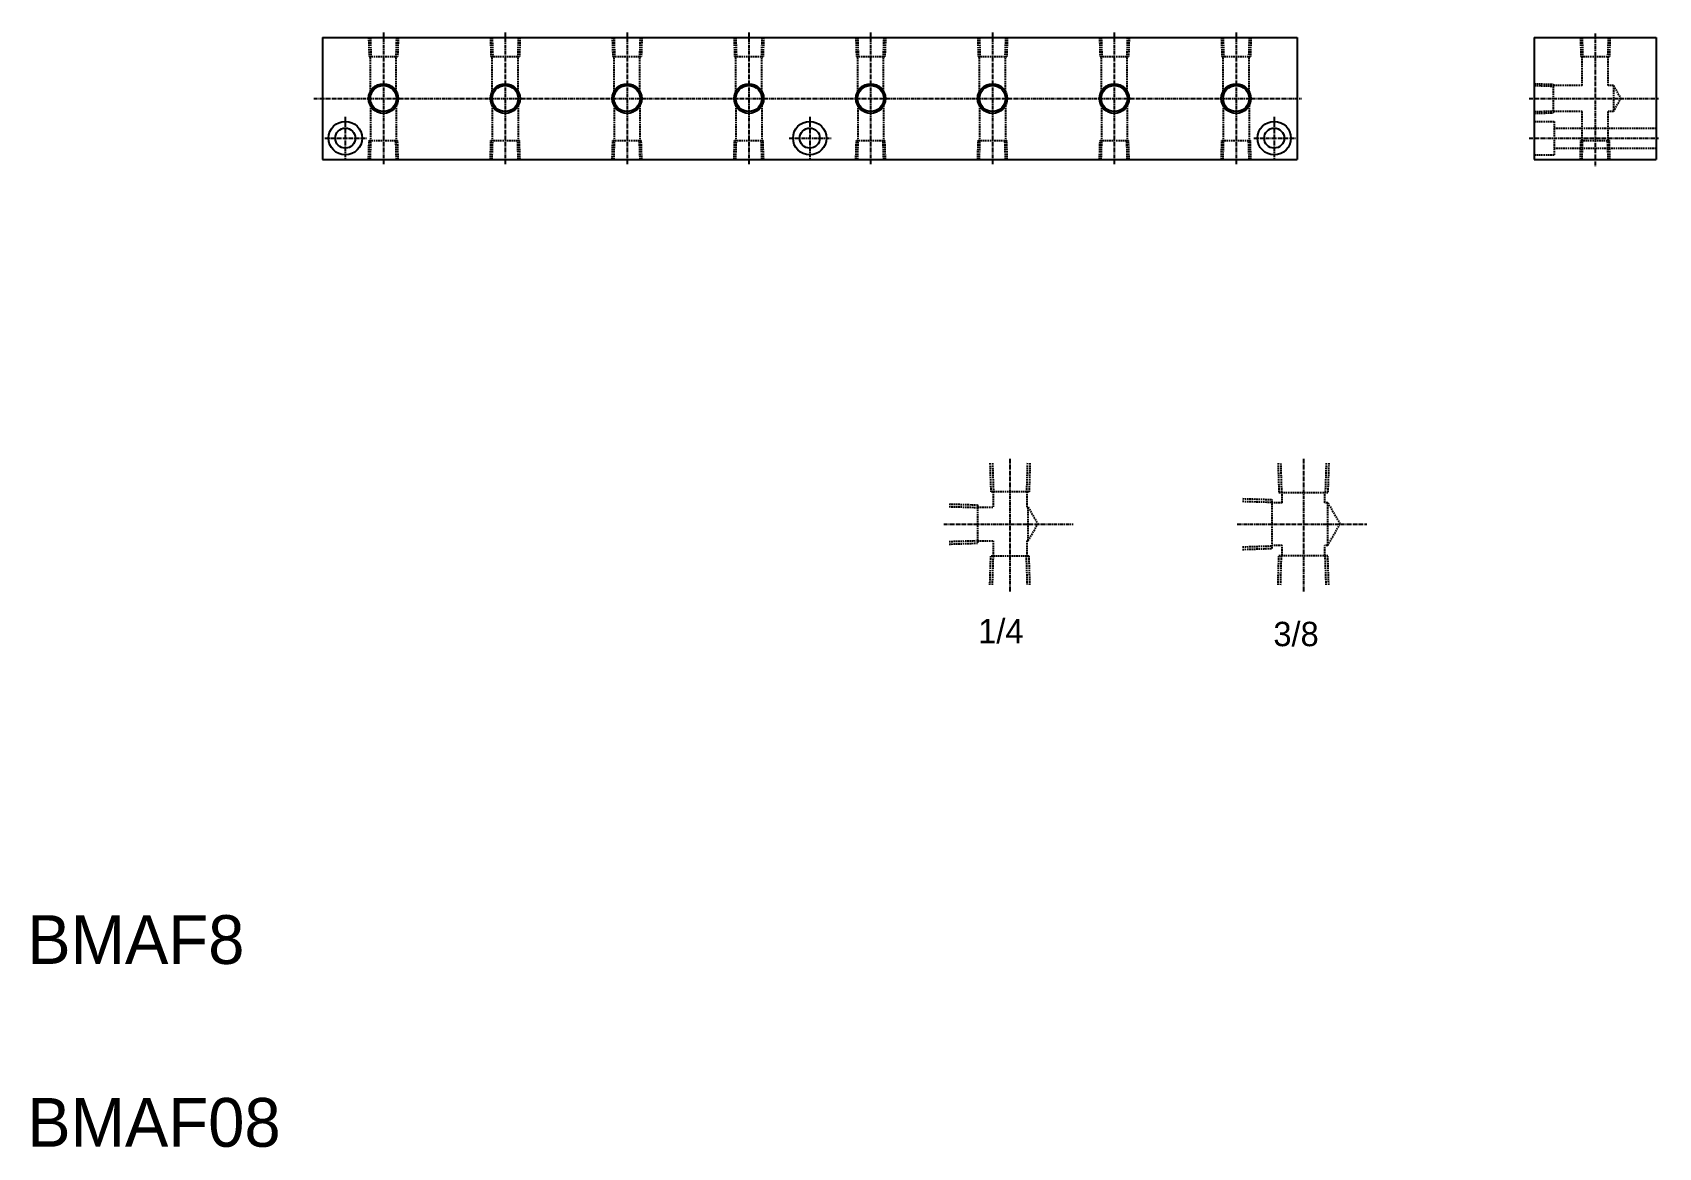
# Model space of a CAD drawing. Extents: x -22 to 511, y 952 to 1318.
import ezdxf

# ---------------------------------------------------------------- set-up
doc = ezdxf.new("R2010")
doc.units = 0
doc.linetypes.add('CENTER', pattern=[2, 1.25, -0.25, 0.25, -0.25])
doc.linetypes.add('DASHED', pattern=[0.75, 0.5, -0.25])
doc.layers.get('0').update_dxf_attribs({"linetype": 'CONTINUOUS'})
doc.layers.add('CENTER', color=1, linetype='CENTER')

msp = doc.modelspace()

# ---------------------------------------------------------------- linework, layer by layer
at = {"color": 7, "linetype": 'CONTINUOUS'}
for p, q in [((72.8, 1316.25), (392.8, 1316.25)), ((72.8, 1316.25), (72.8, 1276.25)), ((392.8, 1316.25), (392.8, 1276.25)), ((470.69, 1316.25), (510.69, 1316.25)), ((470.69, 1316.25), (470.69, 1276.25)), ((510.69, 1316.25), (510.69, 1276.25)), ((72.8, 1276.25), (392.8, 1276.25)), ((192.8, 1276.25), (192.8, 1276.25)), ((470.69, 1276.25), (510.69, 1276.25))]:
    msp.add_line(p, q, dxfattribs=at)
at = {"color": 3, "linetype": 'DASHED'}
for p, q in [((87.94, 1316.25), (88.13, 1310.05)), ((88.52, 1316.25), (88.71, 1310.05)), ((97.09, 1316.25), (96.89, 1310.05)), ((97.67, 1316.25), (97.47, 1310.05)), ((127.94, 1316.25), (128.13, 1310.05)), ((128.52, 1316.25), (128.71, 1310.05)), ((137.09, 1316.25), (136.89, 1310.05)), ((137.67, 1316.25), (137.47, 1310.05)), ((167.94, 1316.25), (168.13, 1310.05)), ((168.52, 1316.25), (168.71, 1310.05)), ((177.09, 1316.25), (176.89, 1310.05)), ((177.67, 1316.25), (177.47, 1310.05)), ((207.94, 1316.25), (208.13, 1310.05)), ((208.52, 1316.25), (208.71, 1310.05)), ((217.09, 1316.25), (216.89, 1310.05)), ((217.67, 1316.25), (217.47, 1310.05)), ((247.94, 1316.25), (248.13, 1310.05)), ((248.52, 1316.25), (248.71, 1310.05)), ((257.09, 1316.25), (256.89, 1310.05)), ((257.67, 1316.25), (257.47, 1310.05)), ((287.94, 1316.25), (288.13, 1310.05)), ((288.52, 1316.25), (288.71, 1310.05)), ((297.09, 1316.25), (296.89, 1310.05)), ((297.67, 1316.25), (297.47, 1310.05)), ((327.94, 1316.25), (328.13, 1310.05)), ((328.52, 1316.25), (328.71, 1310.05)), ((337.09, 1316.25), (336.89, 1310.05)), ((337.67, 1316.25), (337.47, 1310.05)), ((367.94, 1316.25), (368.13, 1310.05)), ((368.52, 1316.25), (368.71, 1310.05)), ((377.09, 1316.25), (376.89, 1310.05)), ((377.67, 1316.25), (377.47, 1310.05)), ((485.82, 1316.25), (486.02, 1310.05)), ((486.41, 1316.25), (486.6, 1310.05)), ((494.97, 1316.25), (494.78, 1310.05)), ((495.55, 1316.25), (495.36, 1310.05)), ((88.13, 1310.05), (97.47, 1310.05)), ((88.55, 1298.61), (88.55, 1310.05)), ((97.05, 1298.61), (97.05, 1310.05)), ((128.13, 1310.05), (137.47, 1310.05)), ((128.55, 1298.61), (128.55, 1310.05)), ((137.05, 1298.61), (137.05, 1310.05)), ((168.13, 1310.05), (177.47, 1310.05)), ((168.55, 1298.61), (168.55, 1310.05)), ((177.05, 1298.61), (177.05, 1310.05)), ((208.13, 1310.05), (217.47, 1310.05)), ((208.55, 1298.61), (208.55, 1310.05)), ((217.05, 1298.61), (217.05, 1310.05)), ((248.13, 1310.05), (257.47, 1310.05)), ((248.55, 1298.61), (248.55, 1310.05)), ((257.05, 1298.61), (257.05, 1310.05)), ((288.13, 1310.05), (297.47, 1310.05)), ((288.55, 1298.61), (288.55, 1310.05)), ((297.05, 1298.61), (297.05, 1310.05)), ((328.13, 1310.05), (337.47, 1310.05)), ((328.55, 1298.61), (328.55, 1310.05)), ((337.05, 1298.61), (337.05, 1310.05)), ((368.13, 1310.05), (377.47, 1310.05)), ((368.55, 1298.61), (368.55, 1310.05)), ((377.05, 1298.61), (377.05, 1310.05)), ((486.02, 1310.05), (495.36, 1310.05)), ((486.44, 1300.5), (486.44, 1310.05)), ((494.94, 1300.5), (494.94, 1310.05)), ((470.69, 1301.11), (476.89, 1300.92)), ((470.69, 1300.53), (476.89, 1300.33)), ((476.89, 1300.92), (476.89, 1291.58)), ((486.44, 1300.5), (476.89, 1300.5)), ((496.69, 1300.5), (494.94, 1300.5)), ((496.69, 1300.5), (499.14, 1296.25)), ((496.69, 1300.5), (496.69, 1292)), ((88.55, 1293.88), (88.55, 1282.45)), ((97.05, 1293.88), (97.05, 1282.45)), ((128.55, 1293.88), (128.55, 1282.45)), ((137.05, 1293.88), (137.05, 1282.45)), ((168.55, 1293.88), (168.55, 1282.45)), ((177.05, 1293.88), (177.05, 1282.45)), ((208.55, 1293.88), (208.55, 1282.45)), ((217.05, 1293.88), (217.05, 1282.45)), ((248.55, 1293.88), (248.55, 1282.45)), ((257.05, 1293.88), (257.05, 1282.45)), ((288.55, 1293.88), (288.55, 1282.45)), ((297.05, 1293.88), (297.05, 1282.45)), ((328.55, 1293.88), (328.55, 1282.45)), ((337.05, 1293.88), (337.05, 1282.45)), ((368.55, 1293.88), (368.55, 1282.45)), ((377.05, 1293.88), (377.05, 1282.45)), ((470.69, 1291.96), (476.89, 1292.16)), ((496.69, 1292), (499.14, 1296.25)), ((470.69, 1291.38), (476.89, 1291.58)), ((470.69, 1288.75), (477.19, 1288.75)), ((486.44, 1292), (476.89, 1292)), ((477.19, 1288.75), (477.19, 1277.75)), ((486.44, 1282.45), (486.44, 1292)), ((494.94, 1282.45), (494.94, 1292)), ((496.69, 1292), (494.94, 1292)), ((87.94, 1276.25), (88.13, 1282.45)), ((88.13, 1282.45), (97.47, 1282.45)), ((88.52, 1276.25), (88.71, 1282.45)), ((97.09, 1276.25), (96.89, 1282.45)), ((97.67, 1276.25), (97.47, 1282.45)), ((127.94, 1276.25), (128.13, 1282.45)), ((128.13, 1282.45), (137.47, 1282.45)), ((128.52, 1276.25), (128.71, 1282.45)), ((137.09, 1276.25), (136.89, 1282.45)), ((137.67, 1276.25), (137.47, 1282.45)), ((167.94, 1276.25), (168.13, 1282.45)), ((168.13, 1282.45), (177.47, 1282.45)), ((168.52, 1276.25), (168.71, 1282.45)), ((177.09, 1276.25), (176.89, 1282.45)), ((177.67, 1276.25), (177.47, 1282.45)), ((207.94, 1276.25), (208.13, 1282.45)), ((208.13, 1282.45), (217.47, 1282.45)), ((208.52, 1276.25), (208.71, 1282.45)), ((217.09, 1276.25), (216.89, 1282.45)), ((217.67, 1276.25), (217.47, 1282.45)), ((247.94, 1276.25), (248.13, 1282.45)), ((248.13, 1282.45), (257.47, 1282.45)), ((248.52, 1276.25), (248.71, 1282.45)), ((257.09, 1276.25), (256.89, 1282.45)), ((257.67, 1276.25), (257.47, 1282.45)), ((287.94, 1276.25), (288.13, 1282.45)), ((288.13, 1282.45), (297.47, 1282.45)), ((288.52, 1276.25), (288.71, 1282.45)), ((297.09, 1276.25), (296.89, 1282.45)), ((297.67, 1276.25), (297.47, 1282.45)), ((327.94, 1276.25), (328.13, 1282.45)), ((328.13, 1282.45), (337.47, 1282.45)), ((328.52, 1276.25), (328.71, 1282.45)), ((337.09, 1276.25), (336.89, 1282.45)), ((337.67, 1276.25), (337.47, 1282.45)), ((367.94, 1276.25), (368.13, 1282.45)), ((368.13, 1282.45), (377.47, 1282.45)), ((368.52, 1276.25), (368.71, 1282.45)), ((377.09, 1276.25), (376.89, 1282.45)), ((377.67, 1276.25), (377.47, 1282.45)), ((477.19, 1286.55), (510.69, 1286.55)), ((485.82, 1276.25), (486.02, 1282.45)), ((486.02, 1282.45), (495.36, 1282.45)), ((486.41, 1276.25), (486.6, 1282.45)), ((494.97, 1276.25), (494.78, 1282.45)), ((495.55, 1276.25), (495.36, 1282.45)), ((470.69, 1277.75), (477.19, 1277.75)), ((477.19, 1279.95), (510.69, 1279.95)), ((291.95, 1176.61), (292.25, 1167.21)), ((292.81, 1176.61), (293.1, 1167.21)), ((304.25, 1176.61), (303.96, 1167.21)), ((305.11, 1176.61), (304.82, 1167.21)), ((386.55, 1176.61), (386.86, 1166.91)), ((387.41, 1176.61), (387.71, 1166.91)), ((402.36, 1176.61), (402.06, 1166.91)), ((403.21, 1176.61), (402.91, 1166.91)), ((304.82, 1167.21), (292.25, 1167.21)), ((293.03, 1167.21), (293.03, 1162.11)), ((304.03, 1167.21), (304.03, 1162.11)), ((374.88, 1164.94), (384.58, 1164.64)), ((374.88, 1164.08), (384.58, 1163.78)), ((384.58, 1148.58), (384.58, 1164.64)), ((386.86, 1166.91), (402.91, 1166.91)), ((387.88, 1163.61), (387.88, 1166.91)), ((401.88, 1163.61), (401.88, 1166.91)), ((278.53, 1163.19), (287.93, 1162.89)), ((278.53, 1162.33), (287.93, 1162.04)), ((287.93, 1162.89), (287.93, 1150.32)), ((287.93, 1162.11), (293.03, 1162.11)), ((304.03, 1162.11), (304.53, 1162.11)), ((304.53, 1151.11), (304.53, 1162.11)), ((304.53, 1162.11), (307.71, 1156.61)), ((387.88, 1163.61), (384.58, 1163.61)), ((402.88, 1163.61), (401.88, 1163.61)), ((402.88, 1163.61), (406.92, 1156.61)), ((402.88, 1149.61), (402.88, 1163.61)), ((304.53, 1151.11), (307.71, 1156.61)), ((402.88, 1149.61), (406.92, 1156.61)), ((278.53, 1150.89), (287.93, 1151.18)), ((278.53, 1150.03), (287.93, 1150.32)), ((287.93, 1151.11), (293.03, 1151.11)), ((293.03, 1151.11), (293.03, 1146.01)), ((304.03, 1151.11), (304.03, 1146.01)), ((304.03, 1151.11), (304.53, 1151.11)), ((374.88, 1149.13), (384.58, 1149.44)), ((374.88, 1148.28), (384.58, 1148.58)), ((387.88, 1149.61), (384.58, 1149.61)), ((387.88, 1146.31), (387.88, 1149.61)), ((402.88, 1149.61), (401.88, 1149.61)), ((401.88, 1146.31), (401.88, 1149.61)), ((291.95, 1136.61), (292.25, 1146.01)), ((304.82, 1146.01), (292.25, 1146.01)), ((292.81, 1136.61), (293.1, 1146.01)), ((304.25, 1136.61), (303.96, 1146.01)), ((305.11, 1136.61), (304.82, 1146.01)), ((386.55, 1136.61), (386.86, 1146.31)), ((386.86, 1146.31), (402.91, 1146.31)), ((387.41, 1136.61), (387.71, 1146.31)), ((402.36, 1136.61), (402.06, 1146.31)), ((403.21, 1136.61), (402.91, 1146.31))]:
    msp.add_line(p, q, dxfattribs=at)
msp.add_line((132.8, 1276.25), (132.8, 1276.25))
at = {"color": 3, "linetype": 'CONTINUOUS'}
for centre in [(92.8, 1296.25), (132.8, 1296.25), (172.8, 1296.25), (212.8, 1296.25), (252.8, 1296.25), (292.8, 1296.25), (332.8, 1296.25), (372.8, 1296.25)]:
    msp.add_circle(centre, 4.86, dxfattribs=at)
at = {"color": 7, "linetype": 'CONTINUOUS'}
for centre, radius in [((92.8, 1296.25), 4.28), ((132.8, 1296.25), 4.28), ((172.8, 1296.25), 4.28), ((212.8, 1296.25), 4.28), ((252.8, 1296.25), 4.28), ((292.8, 1296.25), 4.28), ((332.8, 1296.25), 4.28), ((372.8, 1296.25), 4.28), ((80.3, 1283.25), 5.5), ((232.8, 1283.25), 5.5), ((385.3, 1283.25), 5.5), ((80.3, 1283.25), 3.3), ((232.8, 1283.25), 3.3), ((385.3, 1283.25), 3.3)]:
    msp.add_circle(centre, radius, dxfattribs=at)
at = {"layer": 'CENTER', "color": 1, "linetype": 'CENTER'}
for p, q in [((92.8, 1317.91), (92.8, 1274.57)), ((132.8, 1317.91), (132.8, 1274.57)), ((172.8, 1317.91), (172.8, 1274.57)), ((212.8, 1317.91), (212.8, 1274.57)), ((252.8, 1317.91), (252.8, 1274.57)), ((292.8, 1317.91), (292.8, 1274.57)), ((332.8, 1317.91), (332.8, 1274.57)), ((372.8, 1317.91), (372.8, 1274.57)), ((490.69, 1317.63), (490.69, 1274)), ((69.95, 1296.25), (394.23, 1296.25)), ((468.99, 1296.25), (511.48, 1296.25)), ((80.3, 1290.22), (80.3, 1276.6)), ((232.8, 1290.22), (232.8, 1276.6)), ((385.3, 1290.22), (385.3, 1276.6)), ((73.56, 1283.25), (87.34, 1283.25)), ((226.06, 1283.25), (239.84, 1283.25)), ((378.56, 1283.25), (392.34, 1283.25)), ((468.99, 1283.25), (511.48, 1283.25)), ((298.53, 1177.99), (298.53, 1134.36)), ((394.88, 1177.99), (394.88, 1134.36)), ((276.83, 1156.61), (319.32, 1156.61)), ((373.18, 1156.61), (415.68, 1156.61))]:
    msp.add_line(p, q, dxfattribs=at)

# ---------------------------------------------------------------- texts
at = {"color": 7, "linetype": 'CONTINUOUS'}
for s, height, p in [('1/4', 8, (288.12, 1117.46)), ('3/8', 8, (385.04, 1116.52)), ('BMAF8', 16, (-24.16, 1012.24)), ('BMAF08', 16, (-24.16, 952.24))]:
    msp.add_text(s, height=height, dxfattribs=at).set_placement(p)

doc.saveas('drawing.dxf')
